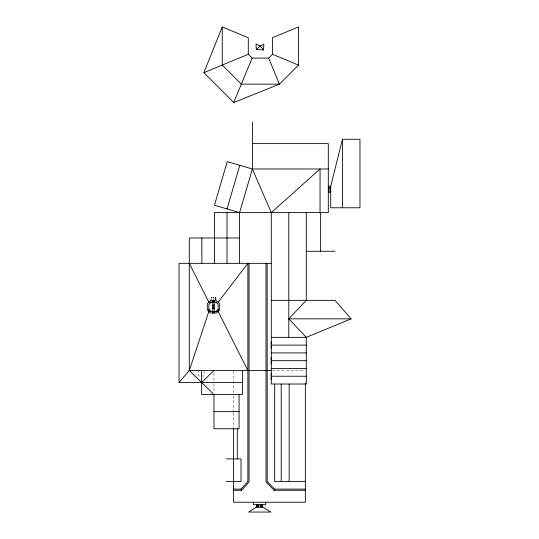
<?xml version="1.0" encoding="UTF-8"?>
<svg xmlns="http://www.w3.org/2000/svg" width="539" height="539" viewBox="0 0 539 539"><rect width="100%" height="100%" fill="white"/><g stroke="black" fill="none" stroke-linecap="round" stroke-linejoin="round"><path stroke-width="0.4" stroke-dasharray="2.69 2.02" d="M272.168 370.495L305.343 370.495M233.609 371.337L233.609 394.892M233.609 395.734L233.609 411.715M233.609 412.557L233.609 427.696M215.957 299.724L215.957 297.245L211.052 297.245L211.052 299.724M215.236 297.245L215.236 299.724M215.196 297.245L215.196 299.724M213.963 372.981L213.963 382.919M213.963 383.748L213.963 392.85M213.451 297.245L213.451 299.724M211.739 297.245L211.659 299.724M204.113 371.283L204.113 376L198.305 376L198.305 370.495"/><path stroke-width="0.81" d="M263.531 50.006L263.827 44.211L260.35 46.017L256.335 49.366L255.998 44.016L260.35 46.017L263.531 50.006L256.335 49.366M330.703 186.251L342.46 139.271L359.964 139.271L359.964 207.778L330.703 207.778L330.703 186.251L328.305 186.251M227.013 208.93L239.801 165.298M239.585 263.342L239.585 212.615L252.373 168.983L252.373 122.057M242.469 382.501L179.036 382.501L189.29 370.495L208.862 311.495L208.862 304.4L211.052 302.211M203.877 72.691L222.257 26.95L248.304 37.743L248.304 54.291L252.111 58.097L268.658 58.097L272.464 54.291L272.464 37.743L298.518 26.95L298.518 65.078L279.451 84.145L233.71 102.518L203.877 72.691L248.304 54.291M233.71 102.518L252.111 58.097M266.003 263.342L266.003 481.954L274.075 490.295L274.681 489.109L305.343 489.109M218.147 302.211L247.873 263.342L247.873 481.57L241.007 489.109L233.609 489.109M233.609 490.295L241.647 490.295L249.058 481.927L249.058 263.342M239.585 212.615L214.441 205.244L227.229 161.612L252.373 168.983L271.292 212.615L271.292 384.017L306.287 384.017L306.287 337.347L288.789 318.845L306.287 300.344L306.287 212.615M215.957 311.495L218.147 309.305M201.626 382.501L213.963 370.495M271.292 212.615L320.051 168.983L320.051 212.615M256.443 507.091L248.674 512.05L270.989 512.05L262.614 507.091L256.443 507.091L256.443 504.693M271.292 300.344L334.995 300.344L351.145 318.845L306.287 337.347L271.292 337.347M252.373 143.617L328.305 143.617L328.305 212.615L214.441 212.615L214.441 263.342M252.373 168.983L328.305 168.983M328.305 187.383L330.703 187.383M328.305 188.515L330.703 188.515M328.305 190.092L330.703 190.092M328.305 191.257L330.703 191.257M328.305 192.43L330.703 192.43M239.585 237.982L189.29 237.982L189.29 370.495L213.963 394.508L213.963 428.754L239.073 428.754L239.073 394.508M306.287 251.262L334.995 251.262M271.292 263.342L179.036 263.342L179.036 382.501M212.784 301.301L214.232 301.301M216.604 302.211L208.862 302.211L189.29 263.342M212.784 305.04L214.232 305.04M212.784 305.95L214.232 305.95M212.784 307.749L214.232 307.749M212.784 308.658L214.232 308.658M208.862 311.495L218.147 311.495L247.873 370.495M212.784 312.404L214.232 312.404M288.789 318.845L351.145 318.845M271.292 345.128L306.287 345.128M271.292 352.904L306.287 352.904M271.292 360.685L306.287 360.685M271.292 368.46L306.287 368.46M189.29 370.495L271.339 370.495M271.292 376.235L306.287 376.235M213.963 411.628L239.073 411.628M226.205 458.891L241.007 458.891L241.007 481.57L226.205 481.57M305.343 481.57L274.681 481.57L274.681 384.017M274.075 490.295L305.343 490.295M272.464 54.291L298.518 65.078M215.957 302.211L218.147 304.4L218.147 311.495M208.862 309.305L211.052 311.495M274.681 489.109L267.189 481.57L267.189 263.342M241.007 489.109L241.647 490.295M268.658 58.097L279.451 84.145L241.324 84.145L222.257 65.078L222.257 26.95M342.46 139.271L342.46 207.778M320.644 212.615L320.644 251.262M305.343 383.114L305.343 502.24L233.609 502.24L233.609 428.539M289.16 384.017L289.16 481.57M288.789 212.615L288.789 337.347M281.203 384.017L281.203 481.57M271.151 341.928L271.151 343.902M271.151 346.233L271.151 348.214M271.151 357.532L271.151 359.513M271.151 361.844L271.151 363.818M271.151 373.365L271.151 375.346M271.151 377.677L271.151 379.651M265.707 502.24L265.707 504.693L253.357 504.693L253.357 502.24M262.614 504.693L262.614 507.091M261.449 504.693L261.449 507.091M260.283 504.693L260.283 507.091M258.7 504.693L258.7 507.091M257.575 504.693L257.575 507.091M242.469 370.495L242.469 394.508L201.626 394.508L201.626 370.495M237.308 428.754L237.308 458.891M227.013 212.615L227.013 263.342M214.232 300.661L214.232 313.044M212.784 300.661L212.784 313.044M201.862 237.982L201.862 263.342M210.412 300.661L207.313 303.753L207.313 309.945L210.412 313.044L216.604 313.044L219.696 309.945L219.696 303.753L216.604 300.661L210.412 300.661"/></g></svg>
